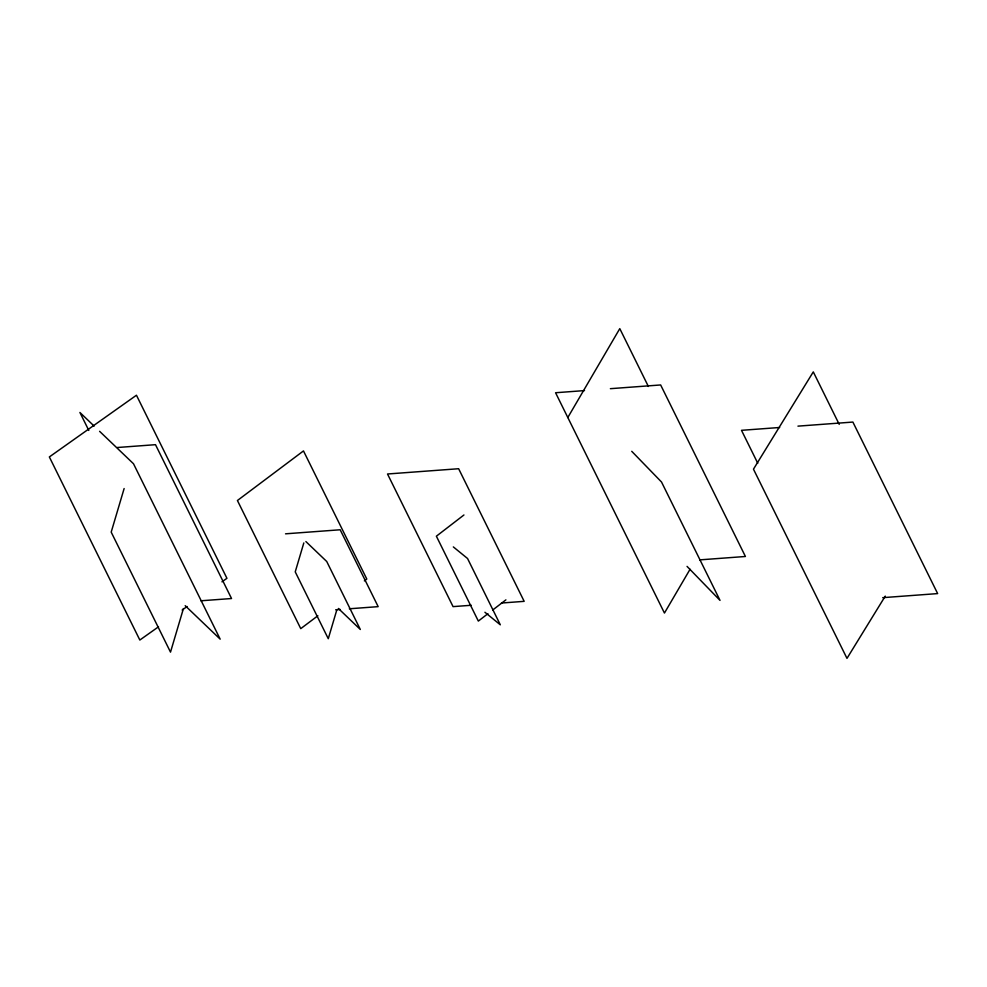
<?xml version="1.0" encoding="UTF-8"?>
<svg xmlns="http://www.w3.org/2000/svg" width="987" height="987" viewBox="0 0 987 987"><rect width="100%" height="100%" fill="white"/><g stroke="black" fill="none" stroke-linecap="round" stroke-linejoin="round"><path stroke-width="1.48" d="M124.128 488.54L111.198 532.129L170.504 652.136L183.434 608.547M303.811 542.949L295.236 571.868L328.276 638.712L336.851 609.793M567.809 417.526L619.787 328.622L648.373 386.46M690.049 569.277L664.448 613.063L555.57 392.74L584.501 390.593M885.265 596.123L846.982 658.378L753.463 469.17L813.288 371.889L839.221 424.373M463.939 514.98L436.377 536.2L478.337 621.082L487.923 613.704M492.71 610.015L505.899 599.862M317.876 615.777L300.751 628.633L237.423 500.508L303.478 450.923L366.794 579.036L364.351 580.874M158.5 626.807L139.833 640.032L49.35 456.944L136.453 395.232L226.936 578.308L221.952 581.837M182.139 610.052L187.111 606.524M610.385 388.681L660.648 384.955L745.419 556.483L699.734 559.876M117.243 447.518L155.502 444.681L231.538 598.529L200.929 600.787M779.644 427.494L741.496 430.32L757.769 463.261M797.952 426.137L852.879 422.066L937.65 593.594L882.723 597.666M285.539 533.819L340.182 529.772L378.169 606.647L349.336 608.782M335.679 609.793L340.231 609.46M471.218 605.278L453.058 606.623L387.509 473.994L458.634 468.726L524.171 601.342L501.482 603.032M453.329 546.909L467.542 558.494L500.31 624.808L484.925 612.261M305.884 541.555L326.734 561.504L360.317 629.472L338.368 608.461M94.135 426.088L79.922 412.48L88.793 430.431M99.601 431.319L133.504 463.767L220.175 639.157L185.186 605.66M631.742 451.318L661.524 482.026L720.016 600.38L687.051 566.39"/></g></svg>
